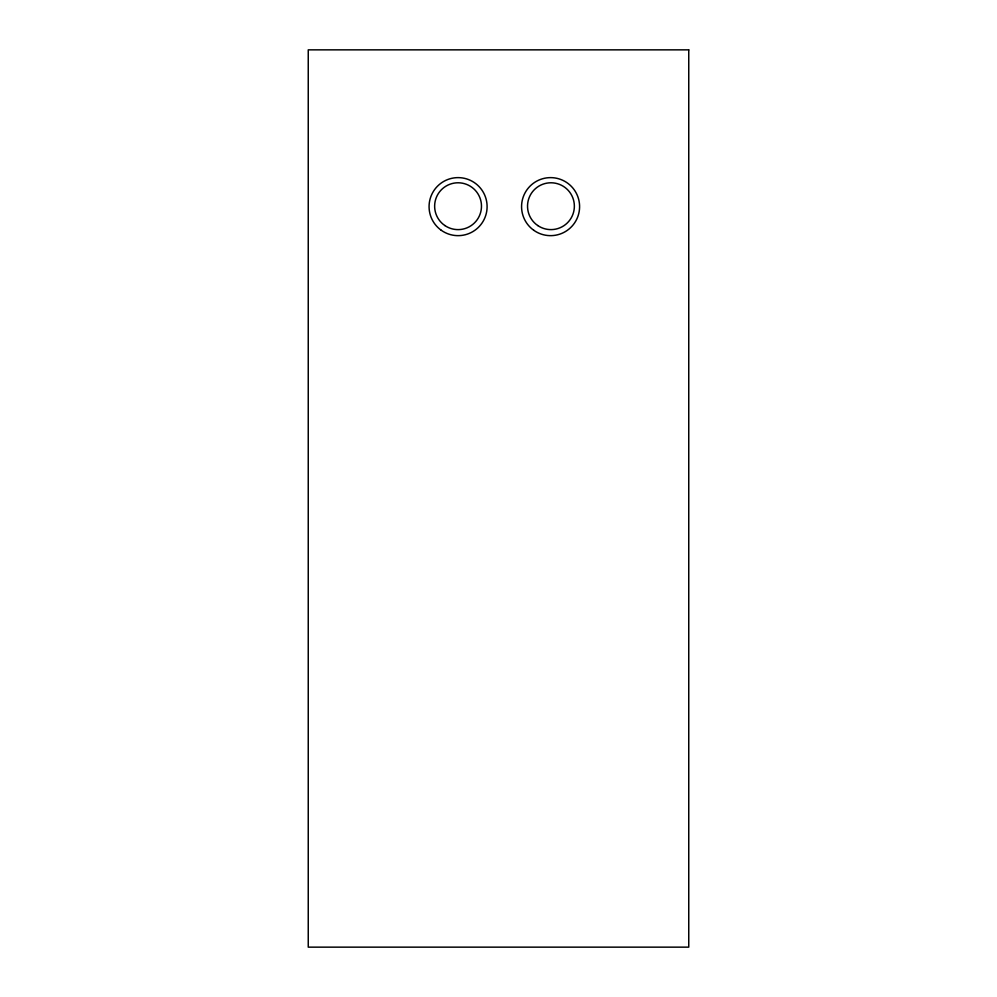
<?xml version="1.0" encoding="UTF-8"?>
<svg xmlns="http://www.w3.org/2000/svg" width="997" height="997" viewBox="0 0 997 997"><rect width="100%" height="100%" fill="white"/><g stroke="black" fill="none" stroke-linecap="round" stroke-linejoin="round"><path stroke-width="1.5" d="M688.753 49.85L308.247 49.85L308.247 947.15L688.753 947.15L688.753 49.85M441.272 230.282A29.013 29.013 0 0 0 486.972 209.37A29.013 29.013 0 0 0 446.008 180.258A29.013 29.013 0 0 0 441.272 230.282M533.769 230.282A29.013 29.013 0 0 0 579.469 209.37A29.013 29.013 0 0 0 538.505 180.258A29.013 29.013 0 0 0 533.769 230.282M444.861 225.546A23.417 23.417 0 0 0 481.414 207.962A23.417 23.417 0 0 0 447.915 185.093A23.417 23.417 0 0 0 444.861 225.546M537.757 225.546A23.417 23.417 0 0 0 574.297 207.962A23.417 23.417 0 0 0 540.798 185.093A23.417 23.417 0 0 0 537.757 225.546"/></g></svg>
